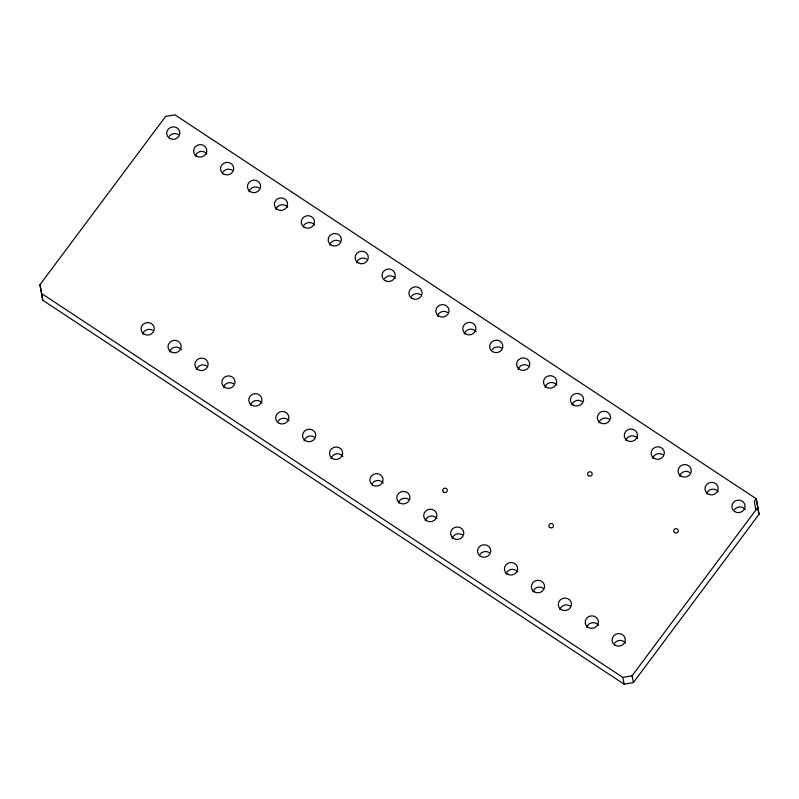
<?xml version="1.0" encoding="UTF-8"?>
<svg xmlns="http://www.w3.org/2000/svg" width="799" height="799" viewBox="0 0 799 799"><rect width="100%" height="100%" fill="white"/><g stroke="black" fill="none" stroke-linecap="round" stroke-linejoin="round"><path stroke-width="1.2" d="M42.756 300.234L39.95 284.714L165.633 116.424L174.881 114.806L756.244 498.766L759.05 514.286L633.367 682.576L624.119 684.194L42.756 300.234L41.468 293.443L622.821 677.412L632.069 675.784L757.752 507.495L756.244 498.766L754.306 501.353L755.824 510.092M757.752 507.495L759.05 514.286M632.069 675.784L633.367 682.576M622.821 677.412L624.119 684.194M39.95 284.714L41.248 291.505M330.996 458.466A6.642 6.272 -10.8 0 1 342.871 456.389M304.089 440.688A6.642 6.272 -10.8 0 1 314.337 437.073M278.172 420.923A6.642 6.272 -10.8 0 1 289.038 420.833M250.257 405.143A6.642 6.272 -10.8 0 1 262.122 403.056M223.34 387.365A6.642 6.272 -10.8 0 1 233.598 383.74M425.198 520.688A6.642 6.272 -10.8 0 1 437.063 518.601M532.863 591.789A6.642 6.272 -10.8 0 1 543.11 588.174M196.424 369.587A6.642 6.272 -10.8 0 1 206.681 365.972M169.508 351.81A6.642 6.272 -10.8 0 1 181.383 349.732M142.602 334.032A6.642 6.272 -10.8 0 1 152.849 330.416M571.924 404.953A6.642 6.272 -10.8 0 1 582.171 401.338M545.008 387.175A6.642 6.272 -10.8 0 1 556.873 385.098M356.604 262.741A6.642 6.272 -10.8 0 1 366.851 259.126M329.687 244.963A6.642 6.272 -10.8 0 1 339.935 241.348M303.77 225.198A6.642 6.272 -10.8 0 1 314.636 225.108M275.855 209.418A6.642 6.272 -10.8 0 1 287.72 207.331M248.948 191.64A6.642 6.272 -10.8 0 1 259.196 188.025M223.031 171.865A6.642 6.272 -10.8 0 1 232.279 170.247M195.116 156.085A6.642 6.272 -10.8 0 1 206.981 154.007M169.198 136.319A6.642 6.272 -10.8 0 1 178.447 134.691M518.092 369.398A6.642 6.272 -10.8 0 1 528.339 365.782M492.174 349.632A6.642 6.272 -10.8 0 1 501.422 348.004M464.259 333.852A6.642 6.272 -10.8 0 1 476.124 331.765M437.343 316.074A6.642 6.272 -10.8 0 1 447.6 312.449M411.435 296.299A6.642 6.272 -10.8 0 1 420.683 294.681M384.519 278.521A6.642 6.272 -10.8 0 1 395.385 278.442M734.411 509.612A6.642 6.272 -10.8 0 1 745.277 509.532M706.496 493.832A6.642 6.272 -10.8 0 1 718.361 491.755M679.579 476.054A6.642 6.272 -10.8 0 1 689.827 472.439M652.663 458.276A6.642 6.272 -10.8 0 1 662.91 454.661M625.747 440.509A6.642 6.272 -10.8 0 1 637.612 438.421M598.831 422.731A6.642 6.272 -10.8 0 1 609.088 419.105M614.601 643.125A6.642 6.272 -10.8 0 1 625.467 643.035M586.686 627.345A6.642 6.272 -10.8 0 1 598.551 625.257M559.779 609.567A6.642 6.272 -10.8 0 1 570.027 605.942M505.947 574.012A6.642 6.272 -10.8 0 1 517.812 571.934M480.029 554.236A6.642 6.272 -10.8 0 1 489.278 552.618M452.114 538.456A6.642 6.272 -10.8 0 1 462.371 534.841M398.292 502.911A6.642 6.272 -10.8 0 1 408.539 499.285M372.374 483.135A6.642 6.272 -10.8 0 1 383.24 483.055M549.862 527.55A2.327 2.197 -10.8 0 0 553.537 525.902A2.327 2.197 -10.8 0 0 550.261 523.745A2.327 2.197 -10.8 0 0 549.862 527.55M674.666 532.653A2.327 2.197 -10.8 0 0 678.331 531.005A2.327 2.197 -10.8 0 0 675.065 528.848A2.327 2.197 -10.8 0 0 674.666 532.653M443.645 492.184A2.327 2.197 -10.8 0 0 447.31 490.546A2.327 2.197 -10.8 0 0 444.044 488.389A2.327 2.197 -10.8 0 0 443.645 492.184M332.224 458.416A6.642 6.272 -10.8 0 0 342.681 453.722A6.642 6.272 -10.8 0 0 333.363 447.57A6.642 6.272 -10.8 0 0 332.224 458.416M305.308 440.639A6.642 6.272 -10.8 0 0 315.765 435.954A6.642 6.272 -10.8 0 0 306.446 429.792A6.642 6.272 -10.8 0 0 305.308 440.639M278.392 422.861A6.642 6.272 -10.8 0 0 288.858 418.177A6.642 6.272 -10.8 0 0 279.53 412.014A6.642 6.272 -10.8 0 0 278.392 422.861M251.475 405.083A6.642 6.272 -10.8 0 0 261.942 400.399A6.642 6.272 -10.8 0 0 252.614 394.237A6.642 6.272 -10.8 0 0 251.475 405.083M224.559 387.305A6.642 6.272 -10.8 0 0 235.026 382.621A6.642 6.272 -10.8 0 0 225.698 376.469A6.642 6.272 -10.8 0 0 224.559 387.305M426.426 520.628A6.642 6.272 -10.8 0 0 436.883 515.944A6.642 6.272 -10.8 0 0 427.565 509.782A6.642 6.272 -10.8 0 0 426.426 520.628M399.51 502.851A6.642 6.272 -10.8 0 0 409.967 498.167A6.642 6.272 -10.8 0 0 400.649 492.004A6.642 6.272 -10.8 0 0 399.51 502.851M372.594 485.083A6.642 6.272 -10.8 0 0 383.061 480.389A6.642 6.272 -10.8 0 0 373.732 474.236A6.642 6.272 -10.8 0 0 372.594 485.083M588.533 475.765A2.327 2.197 -10.8 0 0 592.199 474.127A2.327 2.197 -10.8 0 0 588.933 471.969A2.327 2.197 -10.8 0 0 588.533 475.765M197.653 369.538A6.642 6.272 -10.8 0 0 208.11 364.843A6.642 6.272 -10.8 0 0 198.791 358.691A6.642 6.272 -10.8 0 0 197.653 369.538M170.736 351.76A6.642 6.272 -10.8 0 0 181.193 347.066A6.642 6.272 -10.8 0 0 171.875 340.913A6.642 6.272 -10.8 0 0 170.736 351.76M143.82 333.982A6.642 6.272 -10.8 0 0 154.277 329.298A6.642 6.272 -10.8 0 0 144.959 323.136A6.642 6.272 -10.8 0 0 143.82 333.982M573.143 404.903A6.642 6.272 -10.8 0 0 583.6 400.209A6.642 6.272 -10.8 0 0 574.281 394.057A6.642 6.272 -10.8 0 0 573.143 404.903M546.226 387.125A6.642 6.272 -10.8 0 0 556.693 382.431A6.642 6.272 -10.8 0 0 547.365 376.279A6.642 6.272 -10.8 0 0 546.226 387.125M507.165 573.962A6.642 6.272 -10.8 0 0 517.632 569.268A6.642 6.272 -10.8 0 0 508.304 563.115A6.642 6.272 -10.8 0 0 507.165 573.962M357.822 262.691A6.642 6.272 -10.8 0 0 368.289 258.007A6.642 6.272 -10.8 0 0 358.961 251.845A6.642 6.272 -10.8 0 0 357.822 262.691M330.906 244.913A6.642 6.272 -10.8 0 0 341.373 240.229A6.642 6.272 -10.8 0 0 332.044 234.067A6.642 6.272 -10.8 0 0 330.906 244.913M304 227.136A6.642 6.272 -10.8 0 0 314.456 222.452A6.642 6.272 -10.8 0 0 305.138 216.289A6.642 6.272 -10.8 0 0 304 227.136M277.083 209.358A6.642 6.272 -10.8 0 0 287.54 204.674A6.642 6.272 -10.8 0 0 278.222 198.512A6.642 6.272 -10.8 0 0 277.083 209.358M250.167 191.59A6.642 6.272 -10.8 0 0 260.624 186.896A6.642 6.272 -10.8 0 0 251.305 180.744A6.642 6.272 -10.8 0 0 250.167 191.59M223.251 173.812A6.642 6.272 -10.8 0 0 233.717 169.118A6.642 6.272 -10.8 0 0 224.389 162.966A6.642 6.272 -10.8 0 0 223.251 173.812M196.334 156.035A6.642 6.272 -10.8 0 0 206.801 151.351A6.642 6.272 -10.8 0 0 197.473 145.188A6.642 6.272 -10.8 0 0 196.334 156.035M169.418 138.257A6.642 6.272 -10.8 0 0 179.885 133.573A6.642 6.272 -10.8 0 0 170.557 127.411A6.642 6.272 -10.8 0 0 169.418 138.257M519.31 369.348A6.642 6.272 -10.8 0 0 529.777 364.664A6.642 6.272 -10.8 0 0 520.449 358.501A6.642 6.272 -10.8 0 0 519.31 369.348M492.394 351.57A6.642 6.272 -10.8 0 0 502.861 346.886A6.642 6.272 -10.8 0 0 493.532 340.724A6.642 6.272 -10.8 0 0 492.394 351.57M465.487 333.792A6.642 6.272 -10.8 0 0 475.944 329.108A6.642 6.272 -10.8 0 0 466.626 322.946A6.642 6.272 -10.8 0 0 465.487 333.792M438.571 316.014A6.642 6.272 -10.8 0 0 449.028 311.33A6.642 6.272 -10.8 0 0 439.71 305.168A6.642 6.272 -10.8 0 0 438.571 316.014M411.655 298.247A6.642 6.272 -10.8 0 0 422.112 293.553A6.642 6.272 -10.8 0 0 412.793 287.4A6.642 6.272 -10.8 0 0 411.655 298.247M384.738 280.469A6.642 6.272 -10.8 0 0 395.205 275.775A6.642 6.272 -10.8 0 0 385.877 269.623A6.642 6.272 -10.8 0 0 384.738 280.469M734.631 511.56A6.642 6.272 -10.8 0 0 745.087 506.866A6.642 6.272 -10.8 0 0 735.769 500.713A6.642 6.272 -10.8 0 0 734.631 511.56M707.714 493.782A6.642 6.272 -10.8 0 0 718.181 489.088A6.642 6.272 -10.8 0 0 708.853 482.936A6.642 6.272 -10.8 0 0 707.714 493.782M680.798 476.004A6.642 6.272 -10.8 0 0 691.265 471.32A6.642 6.272 -10.8 0 0 681.937 465.158A6.642 6.272 -10.8 0 0 680.798 476.004M653.882 458.227A6.642 6.272 -10.8 0 0 664.349 453.542A6.642 6.272 -10.8 0 0 655.02 447.38A6.642 6.272 -10.8 0 0 653.882 458.227M626.975 440.449A6.642 6.272 -10.8 0 0 637.432 435.765A6.642 6.272 -10.8 0 0 628.114 429.602A6.642 6.272 -10.8 0 0 626.975 440.449M600.059 422.671A6.642 6.272 -10.8 0 0 610.516 417.987A6.642 6.272 -10.8 0 0 601.198 411.825A6.642 6.272 -10.8 0 0 600.059 422.671M614.831 645.063A6.642 6.272 -10.8 0 0 625.287 640.379A6.642 6.272 -10.8 0 0 615.969 634.216A6.642 6.272 -10.8 0 0 614.831 645.063M587.914 627.285A6.642 6.272 -10.8 0 0 598.371 622.601A6.642 6.272 -10.8 0 0 589.053 616.438A6.642 6.272 -10.8 0 0 587.914 627.285M560.998 609.507A6.642 6.272 -10.8 0 0 571.455 604.823A6.642 6.272 -10.8 0 0 562.136 598.661A6.642 6.272 -10.8 0 0 560.998 609.507M534.082 591.739A6.642 6.272 -10.8 0 0 544.548 587.045A6.642 6.272 -10.8 0 0 535.22 580.893A6.642 6.272 -10.8 0 0 534.082 591.739M480.249 556.184A6.642 6.272 -10.8 0 0 490.716 551.5A6.642 6.272 -10.8 0 0 481.388 545.337A6.642 6.272 -10.8 0 0 480.249 556.184M453.343 538.406A6.642 6.272 -10.8 0 0 463.8 533.722A6.642 6.272 -10.8 0 0 454.481 527.56A6.642 6.272 -10.8 0 0 453.343 538.406"/></g></svg>
